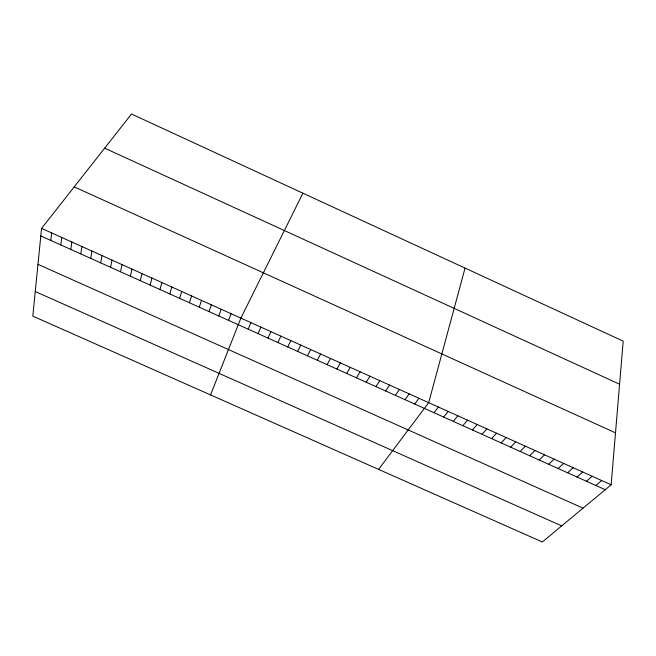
<?xml version="1.0" encoding="UTF-8"?>
<svg xmlns="http://www.w3.org/2000/svg" width="656" height="656" viewBox="0 0 656 656"><rect width="100%" height="100%" fill="white"/><g stroke="black" fill="none" stroke-linecap="round" stroke-linejoin="round"><path stroke-width="0.98" d="M611.146 484.8L623.2 341.153L131.512 114.013L41.558 228.386L32.8 316.126L542.332 541.987L611.146 484.8L41.558 228.386M50.815 240.44L51.668 232.937M60.819 244.934L61.762 237.48M70.807 249.419L71.84 242.023M80.778 253.905L81.91 246.549M90.733 258.382L91.955 251.076M100.671 262.851L101.992 255.594M110.593 267.312L112.012 260.104M120.507 271.764L122.008 264.606M130.396 276.217L131.995 269.099M140.277 280.661L141.975 273.593M150.142 285.089L151.93 278.07M159.998 289.526L161.876 282.547M465.055 268.099L428.68 402.661L378.569 469.401M169.83 293.945L171.798 287.016M179.654 298.357L181.712 291.477M189.461 302.769L191.609 295.938M199.252 307.172L201.49 300.382M209.026 311.567L211.363 304.827M218.792 315.954L221.211 309.263M228.534 320.341L231.051 313.691M210.551 394.92L240.875 318.111L302.908 193.192M248.198 329.181L250.895 322.629M258.111 333.633L260.899 327.131M268.017 338.086L270.895 331.624M277.898 342.53L280.866 336.118M287.763 346.967L290.829 340.603M297.619 351.395L300.768 345.081M307.459 355.823L310.698 349.55M317.283 360.234L320.612 354.01M327.09 364.646L330.517 358.471M336.889 369.049L340.398 362.916M346.671 373.444L350.263 367.36M356.429 377.84L360.119 371.796M366.187 382.218L369.959 376.224M375.921 386.597L379.783 380.644M385.638 390.968L389.59 385.064M395.347 395.33L399.381 389.475M405.039 399.693L409.164 393.871M414.715 404.039L418.93 398.266M434.026 412.722L438.413 407.04M443.661 417.052L448.13 411.419M453.28 421.382L457.839 415.789M462.882 425.695L467.531 420.152M472.476 430.008L477.207 424.506M482.053 434.313L486.867 428.852M491.615 438.61L496.51 433.198M501.159 442.907L506.145 437.536M510.696 447.187L515.764 441.865M520.216 451.467L525.366 446.187M529.72 455.748L534.952 450.5M539.207 460.012L544.529 454.813M548.687 464.268L554.09 459.118M558.149 468.523L563.635 463.415M567.596 472.771L573.164 467.703M577.034 477.019L582.684 471.992M586.456 481.25L592.188 476.264M595.861 485.481L601.675 480.536M35.252 291.535L561.692 525.899M37.966 264.335L583.036 508.17M40.803 235.939L605.25 489.704M74.218 186.862L615.508 432.845M104.657 148.158L619.584 384.211"/></g></svg>
